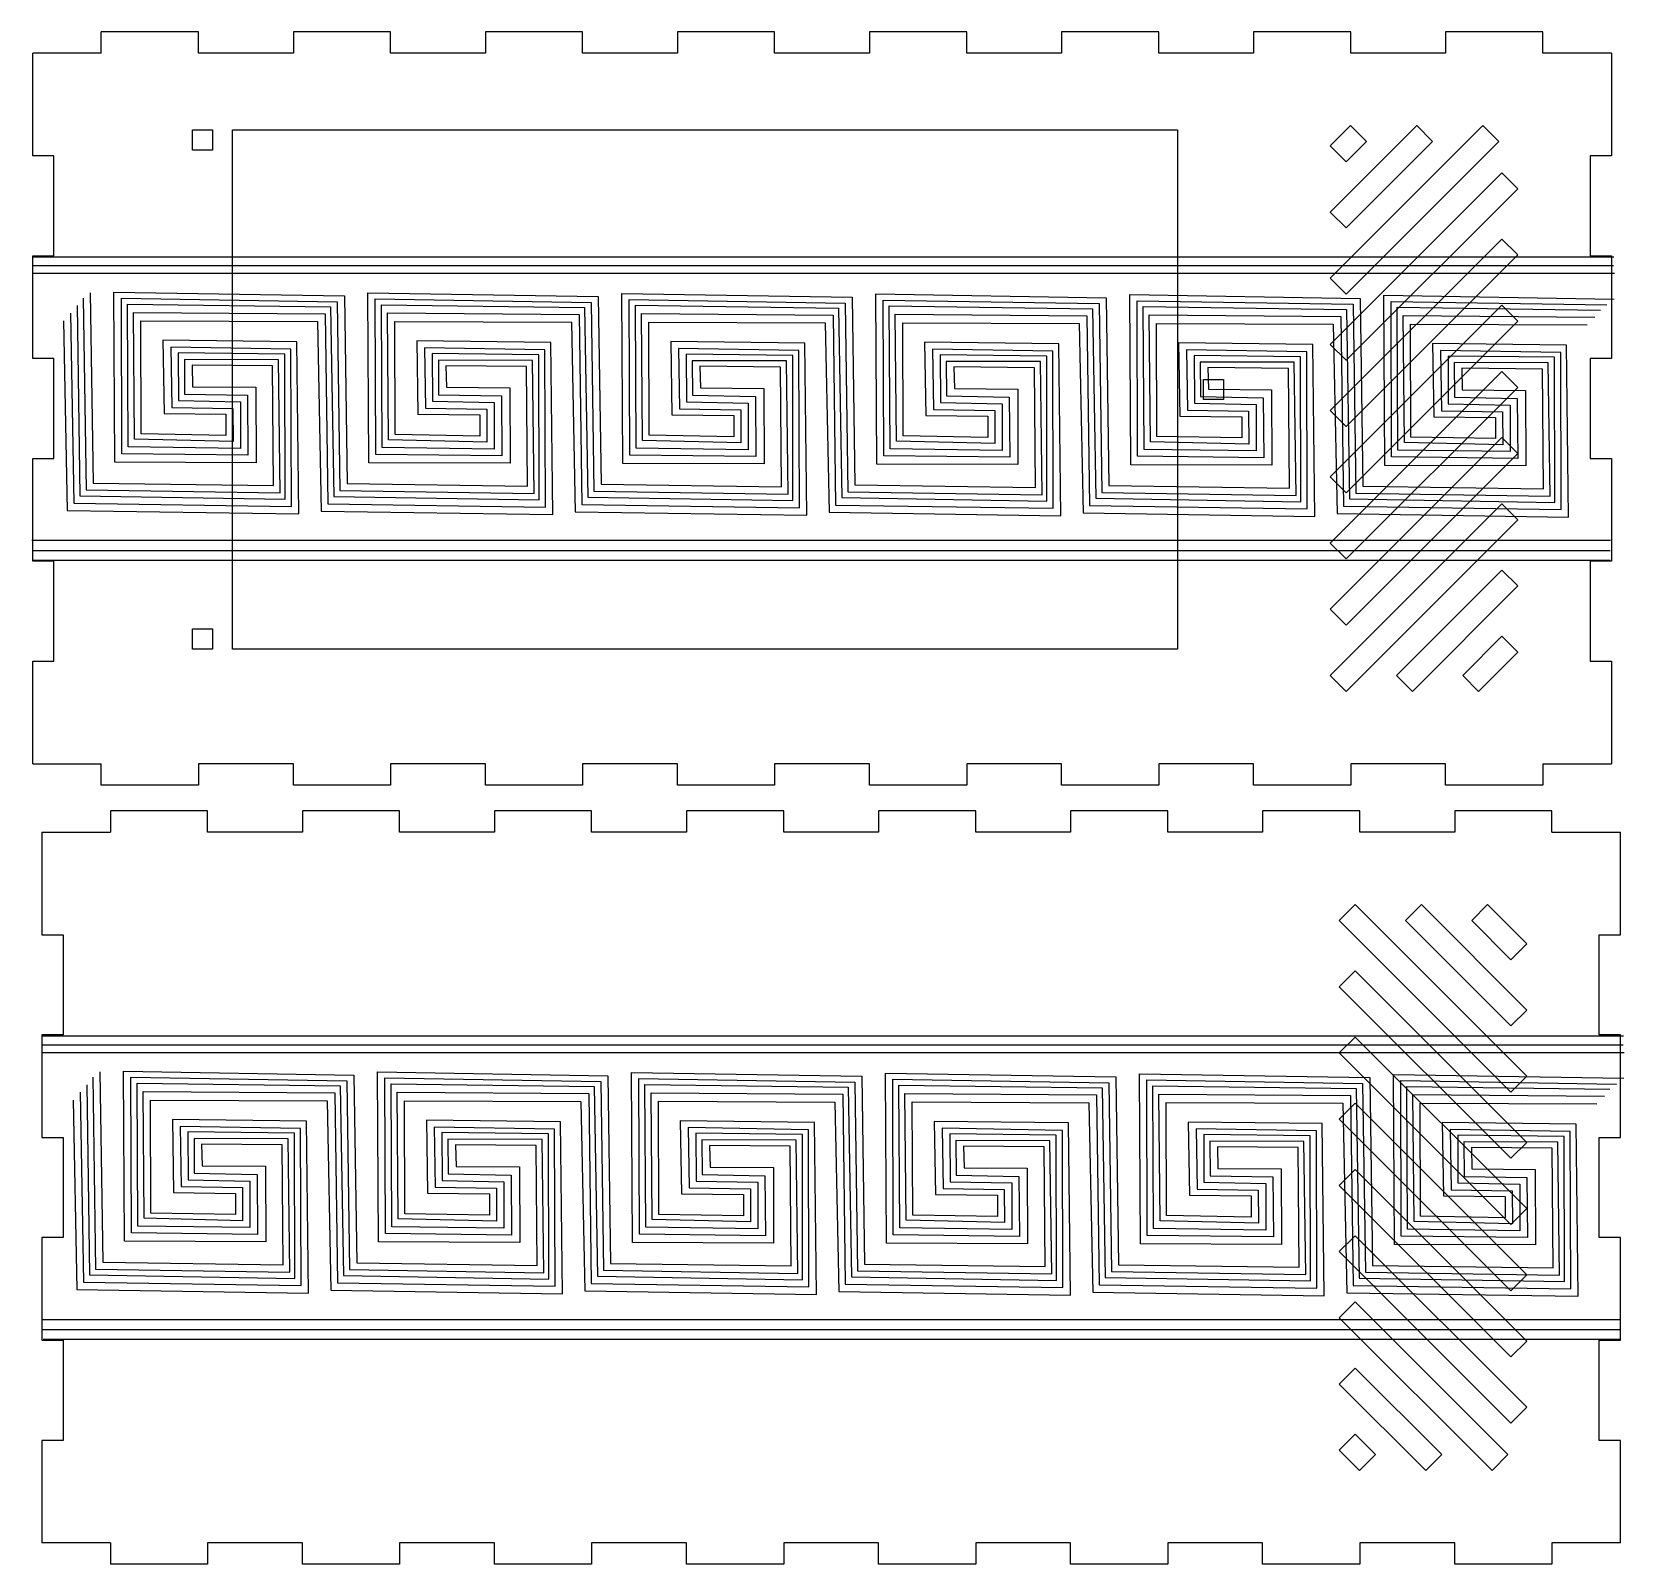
# Model space of a CAD drawing. Extents: x 5 to 589, y 6 to 836.
# Drawn here: x 252.8 to 589.4, y 511.8 to 835.7 of the extents above; entities that cross this region are included whole.
import ezdxf

# ---------------------------------------------------------------- set-up
doc = ezdxf.new("R2010")
doc.units = 0
for name, color, linetype in [('Enclosure_4mm___Left001_contour', 7, 'CONTINUOUS'), ('Enclosure_4mm___Right001_contour', 7, 'CONTINUOUS'), ('Stand___Spine_003_contour', 7, 'CONTINUOUS')]:
    doc.layers.add(name, color=color, linetype=linetype)

msp = doc.modelspace()

# ---------------------------------------------------------------- linework, layer by layer
at = {"layer": 'Enclosure_4mm___Left001_contour', "color": 7}
for points in [[(288.035947, 835.735215), (267.485945, 835.735215)], [(267.485945, 831.235208), (267.485945, 835.735215)], [(288.035947, 831.235208), (288.035947, 835.735215)], [(308.085966, 835.735215), (308.085966, 831.235208)], [(328.635969, 835.735215), (308.085966, 835.735215)], [(328.635969, 831.235208), (328.635969, 835.735215)], [(348.685961, 835.735215), (348.685961, 831.235208)], [(369.235964, 835.735215), (348.685961, 835.735215)], [(369.235964, 831.235208), (369.235964, 835.735215)], [(389.285956, 835.735215), (389.285956, 831.235208)], [(409.835959, 835.735215), (389.285956, 835.735215)], [(409.835959, 831.235208), (409.835959, 835.735215)], [(429.885951, 835.735215), (429.885951, 831.235208)], [(450.435954, 835.735215), (429.885951, 835.735215)], [(450.435954, 831.235208), (450.435954, 835.735215)], [(470.485946, 835.735215), (470.485946, 831.235208)], [(491.035949, 835.735215), (470.485946, 835.735215)], [(491.035949, 831.235208), (491.035949, 835.735215)], [(511.085968, 835.735215), (511.085968, 831.235208)], [(531.63597, 835.735215), (511.085968, 835.735215)], [(531.63597, 831.235208), (531.63597, 835.735215)], [(551.685963, 835.735215), (551.685963, 831.235208)], [(572.235965, 835.735215), (551.685963, 835.735215)], [(572.235965, 831.235208), (572.235965, 835.735215)], [(252.985955, 680.985212), (252.985955, 702.665197), (257.485962, 702.665197), (257.485962, 723.835198), (252.985955, 723.835198), (252.985955, 745.515209), (257.485962, 745.515209), (257.485962, 766.69521), (252.985955, 766.69521), (252.985955, 788.375195), (257.485962, 788.375195), (257.485962, 809.555197), (252.985955, 809.555197), (252.985955, 831.235208)], [(267.485945, 831.235208), (252.985955, 831.235208)], [(308.085966, 831.235208), (288.035947, 831.235208)], [(348.685961, 831.235208), (328.635969, 831.235208)], [(389.285956, 831.235208), (369.235964, 831.235208)], [(429.885951, 831.235208), (409.835959, 831.235208)], [(470.485946, 831.235208), (450.435954, 831.235208)], [(511.085968, 831.235208), (491.035949, 831.235208)], [(551.685963, 831.235208), (531.63597, 831.235208)], [(586.735555, 831.235208), (572.235965, 831.235208)], [(586.735555, 831.235208), (586.735555, 809.555197), (582.235548, 809.555197), (582.235548, 788.375195), (586.735555, 788.375195), (586.735555, 766.69521), (582.235548, 766.69521), (582.235548, 745.515209), (586.735555, 745.515209), (586.735555, 723.835198), (582.235548, 723.835198), (582.235548, 702.665197), (586.735555, 702.665197), (586.735555, 680.985212)], [(286.73597, 814.985214), (290.985945, 814.985214)], [(286.73597, 810.735212), (286.73597, 814.985214)], [(290.985945, 814.985214), (290.985945, 810.735212)], [(295.235948, 814.985214), (494.985966, 814.985214)], [(295.235948, 705.235201), (295.235948, 814.985214)], [(494.985966, 814.985214), (494.985966, 705.235201)], [(527.286961, 783.645213), (559.574965, 815.935201)], [(527.286961, 797.645216), (545.574961, 815.935201)], [(527.286961, 811.64522), (531.574957, 815.935201)], [(531.574957, 815.935201), (534.933948, 812.575204)], [(545.574961, 815.935201), (548.933952, 812.575204)], [(559.574965, 815.935201), (562.933956, 812.575204)], [(530.645952, 808.285197), (527.286961, 811.64522)], [(562.933956, 812.575204), (530.645952, 780.285216)], [(548.933952, 812.575204), (530.645952, 794.28522)], [(534.933948, 812.575204), (530.645952, 808.285197)], [(290.985945, 810.735212), (286.73597, 810.735212)], [(527.286961, 769.645209), (563.574962, 805.935194)], [(563.574962, 805.935194), (566.933953, 802.575198)], [(566.933953, 802.575198), (530.645952, 766.285212)], [(530.645952, 794.28522), (527.286961, 797.645216)], [(527.286961, 755.645205), (563.574962, 791.935217)], [(563.574962, 791.935217), (566.933953, 788.575194)], [(566.933953, 788.575194), (530.645952, 752.285208)], [(530.645952, 780.285216), (527.286961, 783.645213)], [(527.286961, 741.645201), (563.574962, 777.935213)], [(563.574962, 777.935213), (566.933953, 774.575216)], [(566.933953, 774.575216), (530.645952, 738.285205)], [(530.645952, 766.285212), (527.286961, 769.645209)], [(500.485966, 757.985206), (500.485966, 762.235209)], [(500.485966, 762.235209), (504.735968, 762.235209)], [(504.735968, 762.235209), (504.735968, 757.985206)], [(527.286961, 727.645198), (563.574962, 763.935209)], [(563.574962, 763.935209), (566.933953, 760.575213)], [(504.735968, 757.985206), (500.485966, 757.985206)], [(566.933953, 760.575213), (530.645952, 724.285201)], [(530.645952, 752.285208), (527.286961, 755.645205)], [(527.286961, 713.645194), (563.574962, 749.935206)], [(563.574962, 749.935206), (566.933953, 746.575209)], [(566.933953, 746.575209), (530.645952, 710.285197)], [(530.645952, 738.285205), (527.286961, 741.645201)], [(527.286961, 699.645216), (563.574962, 735.935202)], [(563.574962, 735.935202), (566.933953, 732.575205)], [(566.933953, 732.575205), (530.645952, 696.28522)], [(530.645952, 724.285201), (527.286961, 727.645198)], [(541.286965, 699.645216), (563.574962, 721.935198)], [(563.574962, 721.935198), (566.933953, 718.575201)], [(566.933953, 718.575201), (544.645956, 696.28522)], [(530.645952, 710.285197), (527.286961, 713.645194)], [(286.73597, 709.485203), (290.985945, 709.485203)], [(286.73597, 705.235201), (286.73597, 709.485203)], [(290.985945, 709.485203), (290.985945, 705.235201)], [(555.286968, 699.645216), (563.574962, 707.935194)], [(563.574962, 707.935194), (566.933953, 704.575198)], [(290.985945, 705.235201), (286.73597, 705.235201)], [(494.985966, 705.235201), (295.235948, 705.235201)], [(566.933953, 704.575198), (558.64596, 696.28522)], [(530.645952, 696.28522), (527.286961, 699.645216)], [(544.645956, 696.28522), (541.286965, 699.645216)], [(558.64596, 696.28522), (555.286968, 699.645216)], [(252.985955, 680.985212), (267.485945, 680.985212)], [(572.235965, 680.985212), (572.235965, 676.485205), (551.685963, 676.485205), (551.685963, 680.985212), (531.63597, 680.985212), (531.63597, 676.485205), (511.085968, 676.485205), (511.085968, 680.985212), (491.035949, 680.985212), (491.035949, 676.485205), (470.485946, 676.485205), (470.485946, 680.985212), (450.435954, 680.985212), (450.435954, 676.485205), (429.885951, 676.485205), (429.885951, 680.985212), (409.835959, 680.985212), (409.835959, 676.485205), (389.285956, 676.485205), (389.285956, 680.985212), (369.235964, 680.985212), (369.235964, 676.485205), (348.685961, 676.485205), (348.685961, 680.985212), (328.635969, 680.985212), (328.635969, 676.485205), (308.085966, 676.485205), (308.085966, 680.985212), (288.035947, 680.985212), (288.035947, 676.485205), (267.485945, 676.485205), (267.485945, 680.985212)], [(572.235965, 680.985212), (586.735555, 680.985212)]]:
    msp.add_lwpolyline(points, dxfattribs=at)
at = {"layer": 'Enclosure_4mm___Right001_contour', "color": 7}
for points in [[(574.151469, 666.51724), (574.151469, 671.01722), (553.601467, 671.01722), (553.601467, 666.51724), (533.551447, 666.51724), (533.551447, 671.01722), (513.001472, 671.01722), (513.001472, 666.51724), (492.951452, 666.51724), (492.951452, 671.01722), (472.40145, 671.01722), (472.40145, 666.51724), (452.351457, 666.51724), (452.351457, 671.01722), (431.801455, 671.01722), (431.801455, 666.51724), (411.751463, 666.51724), (411.751463, 671.01722), (391.20146, 671.01722), (391.20146, 666.51724), (371.151468, 666.51724), (371.151468, 671.01722), (350.601465, 671.01722), (350.601465, 666.51724), (330.551472, 666.51724), (330.551473, 671.01722), (310.00147, 671.01722), (310.00147, 666.51724), (289.951478, 666.51724), (289.951478, 671.01722), (269.401475, 671.01722), (269.401475, 666.51724)], [(254.901462, 666.51724), (269.401475, 666.51724)], [(254.901462, 666.51724), (254.901462, 644.838234), (259.401469, 644.838234), (259.401469, 623.660243), (254.901462, 623.660243), (254.901462, 601.981238), (259.401469, 601.981238), (259.401469, 580.802241), (254.901462, 580.802241), (254.901462, 559.124236), (259.401469, 559.124236), (259.401469, 537.945239), (254.901462, 537.945239), (254.901462, 516.267239)], [(574.151469, 666.51724), (588.651456, 666.51724)], [(588.651456, 516.267239), (588.651456, 537.945239), (584.151449, 537.945239), (584.151449, 559.124236), (588.651456, 559.124236), (588.651456, 580.802241), (584.151449, 580.802241), (584.151449, 601.981238), (588.651456, 601.981238), (588.651456, 623.660243), (584.151449, 623.660243), (584.151449, 644.838234), (588.651456, 644.838234), (588.651456, 666.51724)], [(532.562461, 651.215222), (529.20347, 647.85623)], [(568.849457, 614.927221), (532.562461, 651.215222)], [(546.562465, 651.215222), (543.203448, 647.85623)], [(568.849457, 628.927224), (546.562465, 651.215222)], [(560.562469, 651.215222), (557.203451, 647.85623)], [(568.849457, 642.927228), (560.562469, 651.215222)], [(529.20347, 647.85623), (565.490466, 611.568229)], [(543.203448, 647.85623), (565.490466, 625.568233)], [(557.203451, 647.85623), (565.490466, 639.568237)], [(565.490466, 639.568237), (568.849457, 642.927228)], [(532.562461, 637.215244), (529.20347, 633.856227)], [(568.849457, 600.927243), (532.562461, 637.215244)], [(529.20347, 633.856227), (565.490466, 597.568226)], [(565.490466, 625.568233), (568.849457, 628.927224)], [(532.562461, 623.215241), (529.20347, 619.856223)], [(568.849457, 586.92724), (532.562461, 623.215241)], [(529.20347, 619.856223), (565.490466, 583.568222)], [(565.490466, 611.568229), (568.849457, 614.927221)], [(532.562461, 609.215237), (529.20347, 605.856246)], [(568.849457, 572.927236), (532.562461, 609.215237)], [(529.20347, 605.856246), (565.490466, 569.568245)], [(565.490466, 597.568226), (568.849457, 600.927243)], [(532.562461, 595.215233), (529.20347, 591.856242)], [(568.849457, 558.927227), (532.562461, 595.215233)], [(529.20347, 591.856242), (565.490466, 555.568236)], [(565.490466, 583.568222), (568.849457, 586.92724)], [(532.562461, 581.215229), (529.20347, 577.856238)], [(568.849457, 544.927223), (532.562461, 581.215229)], [(529.20347, 577.856238), (565.490466, 541.568232)], [(565.490466, 569.568245), (568.849457, 572.927236)], [(532.562461, 567.215226), (529.20347, 563.856234)], [(564.84946, 534.927217), (532.562461, 567.215226)], [(529.20347, 563.856234), (561.490469, 531.568225)], [(565.490466, 555.568236), (568.849457, 558.927227)], [(532.562461, 553.215217), (529.20347, 549.856225)], [(550.849456, 534.927217), (532.562461, 553.215217)], [(529.20347, 549.856225), (547.490465, 531.568225)], [(565.490466, 541.568232), (568.849457, 544.927223)], [(532.562461, 539.215239), (529.20347, 535.856222)], [(536.849452, 534.927217), (532.562461, 539.215239)], [(529.20347, 535.856222), (533.490461, 531.568225)], [(533.490461, 531.568225), (536.849452, 534.927217)], [(547.490465, 531.568225), (550.849456, 534.927217)], [(561.490469, 531.568225), (564.84946, 534.927217)], [(269.401475, 516.267239), (254.901462, 516.267239)], [(269.401475, 516.267239), (269.401475, 511.767232)], [(289.951478, 516.267239), (289.951478, 511.767232)], [(310.00147, 516.267239), (289.951478, 516.267239)], [(310.00147, 511.767232), (310.00147, 516.267239)], [(350.601465, 516.267239), (330.551472, 516.267239)], [(330.551473, 516.267239), (330.551473, 511.767232)], [(350.601465, 511.767232), (350.601465, 516.267239)], [(371.151468, 516.267239), (371.151468, 511.767232)], [(391.20146, 516.267239), (371.151468, 516.267239)], [(391.20146, 511.767232), (391.20146, 516.267239)], [(411.751463, 516.267239), (411.751463, 511.767232)], [(431.801455, 516.267239), (411.751463, 516.267239)], [(431.801455, 511.767232), (431.801455, 516.267239)], [(452.351457, 516.267239), (452.351457, 511.767232)], [(472.40145, 516.267239), (452.351457, 516.267239)], [(472.40145, 511.767232), (472.40145, 516.267239)], [(492.951452, 516.267239), (492.951452, 511.767232)], [(513.001472, 516.267239), (492.951452, 516.267239)], [(513.001472, 511.767232), (513.001472, 516.267239)], [(533.551447, 516.267239), (533.551447, 511.767232)], [(553.601467, 516.267239), (533.551447, 516.267239)], [(553.601467, 511.767232), (553.601467, 516.267239)], [(574.151469, 516.267239), (574.151469, 511.767232)], [(588.651456, 516.267239), (574.151469, 516.267239)], [(289.951478, 511.767232), (269.401475, 511.767232)], [(330.551473, 511.767232), (310.00147, 511.767232)], [(371.151468, 511.767232), (350.601465, 511.767232)], [(411.751463, 511.767232), (391.20146, 511.767232)], [(452.351457, 511.767232), (431.801455, 511.767232)], [(492.951452, 511.767232), (472.40145, 511.767232)], [(533.551447, 511.767232), (513.001472, 511.767232)], [(574.151469, 511.767232), (553.601467, 511.767232)]]:
    msp.add_lwpolyline(points, dxfattribs=at)
at = {"layer": 'Stand___Spine_003_contour', "color": 1}
for points in [[(252.85428, 788.169386), (587.244434, 788.169386)], [(252.887753, 784.690178), (587.385912, 784.690178)], [(252.901179, 786.316209), (587.202412, 786.316209)], [(262.375129, 777.863547), (262.966416, 737.65633), (306.345051, 736.903789), (306.291289, 767.596719), (283.768788, 767.865467), (283.82255, 757.759924), (296.884526, 757.491176), (296.884526, 747.654381), (273.179482, 747.97689), (273.018227, 778.186056), (315.9668, 777.594799)], [(263.665195, 779.422391), (264.256482, 738.892665), (305.323732, 738.247617), (304.947462, 766.414146), (285.058884, 766.467847), (285.112646, 759.157453), (298.389608, 758.888675), (298.497101, 746.203), (271.835654, 746.525509), (271.728161, 779.42233), (317.364389, 778.669789)], [(265.170277, 780.551202), (265.761564, 740.343986), (303.926143, 739.806461), (303.711157, 765.12408), (286.67146, 765.285334), (286.778953, 760.716326), (300.163437, 760.608833), (300.217199, 744.644216), (270.384333, 744.751709), (270.169317, 780.712457), (318.869472, 779.906184)], [(315.9668, 777.594799), (316.65098, 737.521897), (360.029585, 736.769355), (359.975764, 767.462285), (337.453293, 767.731033), (337.506994, 757.62549), (350.56897, 757.356712), (350.56897, 747.519917), (326.863896, 747.842456), (326.702642, 778.051622), (369.651245, 777.460365)], [(317.364389, 778.669789), (317.941047, 738.758201), (359.008297, 738.113153), (358.632026, 766.279712), (338.743419, 766.333413), (338.797241, 759.023019), (352.074203, 758.754241), (352.181726, 746.068536), (325.520279, 746.391075), (325.412756, 779.287896), (371.049014, 778.535355)], [(318.869472, 779.906184), (319.446129, 740.209552), (357.610708, 739.671997), (357.395692, 764.989646), (340.356024, 765.1509), (340.463517, 760.581892), (353.848002, 760.474369), (353.901704, 744.509752), (324.068838, 744.617275), (323.853822, 780.578023), (372.553976, 779.77172)], [(369.651335, 777.460365), (370.335485, 737.387463), (413.71409, 736.634922), (413.660298, 767.327821), (391.137797, 767.596599), (391.191499, 757.491026), (404.253475, 757.222278), (404.253475, 747.385483), (380.548431, 747.708022), (380.387176, 777.917188), (423.335779, 777.325901)], [(371.048924, 778.535355), (371.625551, 738.623767), (412.692802, 737.978719), (412.316531, 766.145248), (392.427924, 766.198949), (392.481746, 758.888555), (405.758738, 758.619807), (405.866261, 745.934102), (379.204784, 746.256641), (379.097261, 779.153432), (424.733519, 778.400921)], [(372.553976, 779.77172), (373.130633, 740.075088), (411.295212, 739.537563), (411.080226, 764.855212), (394.040529, 765.016467), (394.148052, 760.447459), (407.532537, 760.339935), (407.586208, 744.375318), (377.753343, 744.482841), (377.538327, 780.443559), (426.238481, 779.637286)], [(423.33587, 777.325901), (424.02005, 737.252999), (467.398655, 736.500458), (467.344863, 767.193387), (444.822362, 767.462135), (444.876064, 757.356592), (457.93804, 757.087814), (457.93804, 747.251049), (434.232965, 747.573558), (434.071711, 777.782754), (477.020344, 777.191467)], [(424.733459, 778.400921), (425.310116, 738.489333), (466.377366, 737.844285), (466.001096, 766.010814), (446.112489, 766.064515), (446.16631, 758.754121), (459.443302, 758.485343), (459.550795, 745.799638), (432.889349, 746.122177), (432.781825, 779.018998), (478.418084, 778.266457)], [(426.238541, 779.637286), (426.815198, 739.940654), (464.979777, 739.403099), (464.764791, 764.720748), (447.725094, 764.882002), (447.832617, 760.313025), (461.217102, 760.205502), (461.270773, 744.240884), (431.437907, 744.348377), (431.222891, 780.309155), (479.923046, 779.502852)], [(477.020495, 777.191467), (477.704645, 737.118565), (521.08328, 736.366024), (521.029458, 767.058923), (498.506957, 767.327701), (498.560659, 757.222158), (511.622635, 756.95338), (511.622635, 747.116585), (487.917591, 747.439124), (487.756336, 777.64829), (530.704939, 777.057003)], [(478.418084, 778.266457), (478.994711, 738.354869), (520.061961, 737.709821), (519.685691, 765.87638), (499.797114, 765.930051), (499.850905, 758.619657), (513.127897, 758.350909), (513.23542, 745.665204), (486.573943, 745.987743), (486.46645, 778.884534), (532.102679, 778.132023)], [(479.923136, 779.502822), (480.499793, 739.80619), (518.664372, 739.268665), (518.449386, 764.586314), (501.409719, 764.747569), (501.517212, 760.178561), (514.901697, 760.071037), (514.955398, 744.10642), (485.122533, 744.213943), (484.907486, 780.174691), (533.607671, 779.368388)], [(532.102588, 778.132023), (532.679246, 738.220435), (573.746496, 737.575387), (573.370195, 765.741916), (553.481618, 765.795617), (553.53544, 758.485223), (566.812402, 758.216475), (566.919925, 745.53077), (540.258448, 745.853279), (540.150955, 778.7501), (585.787183, 777.997589)], [(533.607671, 779.368388), (534.184328, 739.671756), (572.348907, 739.134231), (572.133891, 764.45185), (555.094224, 764.613135), (555.201717, 760.044127), (568.586201, 759.936604), (568.639903, 743.971986), (538.807037, 744.079479), (538.592021, 780.040227), (587.292175, 779.233954)], [(259.490097, 774.601522), (260.304046, 734.557577), (309.259733, 733.79739), (308.841621, 770.172065), (280.486866, 770.51414), (280.752935, 755.044454), (293.828035, 754.892411), (293.828035, 750.407356), (275.925775, 750.711443), (275.849768, 774.619132), (313.174662, 774.467088)], [(260.97757, 776.250942), (261.676349, 736.097487), (307.688848, 735.398707), (307.581355, 768.618008), (282.156213, 769.04804), (282.371229, 756.308603), (295.298801, 756.093647), (295.335676, 749.113498), (274.542695, 749.617489), (274.293092, 776.432575), (314.811589, 776.116839)], [(313.174662, 774.467088), (313.98858, 734.423143), (362.944267, 733.662956), (362.526186, 770.037631), (334.171401, 770.379706), (334.437469, 754.91002), (347.5126, 754.757977), (347.5126, 750.272923), (329.61031, 750.576979), (329.534333, 774.484698), (366.859227, 774.332654)], [(314.811589, 776.116839), (315.360884, 735.963053), (361.373413, 735.264273), (361.26592, 768.483574), (335.840748, 768.913606), (336.055764, 756.174139), (348.983366, 755.959183), (349.02021, 748.979064), (328.22723, 749.483025), (327.977627, 776.298111), (368.496124, 775.982375)], [(366.859167, 774.332654), (367.673115, 734.288679), (416.628772, 733.528522), (416.21069, 769.903197), (387.855906, 770.245272), (388.121974, 754.775587), (401.197104, 754.623543), (401.197104, 750.138458), (383.294814, 750.442545), (383.218838, 774.350264), (420.543731, 774.19822)], [(368.496094, 775.982375), (369.045419, 735.828619), (415.057918, 735.129809), (414.950425, 768.34914), (389.525283, 768.779172), (389.740269, 756.039705), (402.667871, 755.824749), (402.704715, 748.8446), (381.911734, 749.348591), (381.662131, 776.163677), (422.180629, 775.847941)], [(420.543731, 774.19822), (421.35765, 734.154245), (470.313337, 733.394058), (469.895225, 769.768733), (441.54047, 770.110839), (441.806539, 754.641122), (454.881669, 754.489079), (454.881669, 750.004025), (436.979379, 750.308081), (436.903403, 774.2158), (474.228296, 774.063756)], [(422.180659, 775.847941), (422.729984, 735.694155), (468.742483, 734.995375), (468.63496, 768.214676), (443.209817, 768.644708), (443.424833, 755.905271), (456.352405, 755.690315), (456.38928, 748.710166), (435.596299, 749.214157), (435.346696, 776.029213), (475.865194, 775.713507)], [(475.865284, 775.713477), (476.414579, 735.559721), (522.427108, 734.860941), (522.319585, 768.080242), (496.894442, 768.510274), (497.109458, 755.770807), (510.03703, 755.555851), (510.073905, 748.575732), (489.280924, 749.079693), (489.031291, 775.894779), (529.549819, 775.579043)], [(529.549789, 775.579043), (530.099083, 735.425257), (576.111612, 734.726477), (576.004089, 767.945808), (550.578947, 768.37581), (550.793963, 755.636373), (563.721535, 755.421417), (563.75841, 748.441268), (542.965429, 748.945259), (542.715826, 775.760315), (583.234323, 775.444609)], [(530.704999, 777.057003), (531.38918, 736.984101), (574.767785, 736.23156), (574.713963, 766.924489), (552.191492, 767.193267), (552.245193, 757.087694), (565.307139, 756.818946), (565.307139, 746.982151), (541.602095, 747.30469), (541.440841, 777.513856), (584.389444, 776.922569)], [(474.228326, 774.063756), (475.042275, 734.019781), (523.997962, 733.259624), (523.57985, 769.634299), (495.225096, 769.976374), (495.491134, 754.506689), (508.566264, 754.354645), (508.566264, 749.869591), (490.664004, 750.173647), (490.587998, 774.081366), (527.912891, 773.929322)], [(527.912831, 773.929322), (528.726779, 733.885347), (577.682466, 733.12516), (577.264355, 769.499835), (548.9096, 769.841941), (549.175669, 754.372255), (562.250799, 754.220211), (562.250799, 749.735127), (544.348509, 750.039213), (544.272502, 773.946902), (581.597396, 773.794858)], [(252.807111, 728.235871), (586.505318, 728.235871)], [(253.075889, 726.08574), (586.497823, 726.08574)], [(253.156501, 724.029708), (586.459805, 724.029708)], [(254.888544, 623.442347), (589.278698, 623.442347)], [(254.922017, 619.963138), (589.420175, 619.963138)], [(254.935442, 621.589169), (589.236676, 621.589169)], [(264.409393, 613.136507), (265.000679, 572.929309), (308.379314, 572.176768), (308.325553, 602.869698), (285.803052, 603.138445), (285.856813, 593.032902), (298.918789, 592.764155), (298.918789, 582.927359), (275.213745, 583.249868), (275.052491, 613.459016), (318.001064, 612.86776)], [(265.699459, 614.695351), (266.290745, 574.165644), (307.357996, 573.520595), (306.981725, 601.687124), (287.093148, 601.740826), (287.14691, 594.430431), (300.423871, 594.161653), (300.531364, 581.475978), (273.869918, 581.798487), (273.762425, 614.695291), (319.398653, 613.94275)], [(267.204541, 615.824162), (267.795827, 575.616964), (305.960407, 575.079439), (305.745421, 600.397058), (288.705723, 600.558313), (288.813216, 595.989305), (302.197701, 595.881812), (302.251463, 579.917195), (272.418597, 580.024688), (272.203581, 615.985417), (320.903735, 615.179144)], [(318.001064, 612.86776), (318.685244, 572.794875), (362.063849, 572.042334), (362.010027, 602.735264), (339.487556, 603.004011), (339.541258, 592.898468), (352.603234, 592.62969), (352.603234, 582.792895), (328.89816, 583.115434), (328.736905, 613.324582), (371.685508, 612.733326)], [(319.398653, 613.94275), (319.97531, 574.03118), (361.042561, 573.386131), (360.66629, 601.55269), (340.777683, 601.606392), (340.831505, 594.295997), (354.108466, 594.027219), (354.215989, 581.341514), (327.554543, 581.664053), (327.44702, 614.560857), (373.083278, 613.808316)], [(320.903735, 615.179144), (321.480392, 575.48253), (359.644971, 574.944975), (359.429955, 600.262624), (342.390288, 600.423879), (342.497781, 595.854871), (355.882266, 595.747348), (355.935967, 579.782731), (326.103102, 579.890254), (325.888086, 615.850983), (374.58824, 615.04468)], [(371.685599, 612.733326), (372.369749, 572.660441), (415.748354, 571.9079), (415.694562, 602.6008), (393.172061, 602.869577), (393.225762, 592.764004), (406.287738, 592.495257), (406.287738, 582.658461), (382.582694, 582.981), (382.42144, 613.190148), (425.370043, 612.598862)], [(373.083188, 613.808316), (373.659815, 573.896746), (414.727065, 573.251697), (414.350795, 601.418226), (394.462187, 601.471928), (394.516009, 594.161533), (407.793001, 593.892786), (407.900524, 581.20708), (381.239047, 581.529619), (381.131524, 614.426393), (426.767783, 613.673882)], [(374.58824, 615.04468), (375.164897, 575.348066), (413.329476, 574.810541), (413.11449, 600.12819), (396.074793, 600.289445), (396.182316, 595.720437), (409.566801, 595.612914), (409.620472, 579.648297), (379.787606, 579.75582), (379.57259, 615.716519), (428.272744, 614.910246)], [(425.370133, 612.598862), (426.054313, 572.525977), (469.432919, 571.773436), (469.379127, 602.466366), (446.856626, 602.735113), (446.910327, 592.62957), (459.972303, 592.360792), (459.972303, 582.524027), (436.267229, 582.846536), (436.105975, 613.055714), (479.054608, 612.464428)], [(426.767722, 613.673882), (427.34438, 573.762312), (468.41163, 573.117264), (468.035359, 601.283792), (448.146752, 601.337494), (448.200574, 594.027099), (461.477566, 593.758321), (461.585059, 581.072616), (434.923612, 581.395155), (434.816089, 614.291959), (480.452347, 613.539418)], [(428.272805, 614.910246), (428.849462, 575.213632), (467.014041, 574.676077), (466.799055, 599.993726), (449.759357, 600.154981), (449.866881, 595.586003), (463.251365, 595.47848), (463.305037, 579.513863), (433.472171, 579.621356), (433.257155, 615.582115), (481.957309, 614.775813)], [(479.054758, 612.464428), (479.738908, 572.391543), (523.117544, 571.639002), (523.063722, 602.331902), (500.541221, 602.600679), (500.594922, 592.495136), (513.656898, 592.226359), (513.656898, 582.389563), (489.951854, 582.712102), (489.7906, 612.92125), (532.739203, 612.329964)], [(480.452347, 613.539418), (481.028975, 573.627848), (522.096225, 572.982799), (521.719954, 601.149359), (501.831377, 601.20303), (501.885169, 593.892635), (515.162161, 593.623888), (515.269684, 580.938182), (488.608207, 581.260721), (488.500714, 614.157495), (534.136942, 613.404984)], [(481.9574, 614.775782), (482.534057, 575.079168), (520.698636, 574.541643), (520.48365, 599.859292), (503.443983, 600.020547), (503.551475, 595.451539), (516.93596, 595.344016), (516.989662, 579.379399), (487.156796, 579.486922), (486.94175, 615.447651), (535.641934, 614.641348)], [(532.739263, 612.329964), (533.423443, 572.257079), (576.802048, 571.504538), (576.748226, 602.197468), (554.225756, 602.466245), (554.279457, 592.360672), (567.341403, 592.091925), (567.341403, 582.255129), (543.636359, 582.577668), (543.475104, 612.786816), (586.423707, 612.19553)], [(534.136852, 613.404984), (534.713509, 573.493414), (575.78076, 572.848366), (575.404459, 601.014894), (555.515882, 601.068596), (555.569704, 593.758201), (568.846666, 593.489454), (568.954189, 580.803748), (542.292712, 581.126257), (542.185219, 614.023061), (587.821447, 613.27055)], [(535.641934, 614.641348), (536.218591, 574.944734), (574.38317, 574.407209), (574.168154, 599.724828), (557.128487, 599.886113), (557.23598, 595.317105), (570.620465, 595.209582), (570.674166, 579.244965), (540.841301, 579.352458), (540.626285, 615.313187), (589.326439, 614.506915)], [(261.524361, 609.8745), (262.338309, 569.830555), (311.293996, 569.070369), (310.875884, 605.445044), (282.52113, 605.787119), (282.787198, 590.317433), (295.862299, 590.165389), (295.862299, 585.680335), (277.960039, 585.984422), (277.884032, 609.89211), (315.208926, 609.740066)], [(263.011834, 611.52392), (263.710613, 571.370465), (309.723112, 570.671686), (309.615619, 603.890986), (284.190477, 604.321018), (284.405493, 591.581581), (297.333065, 591.366626), (297.369939, 584.386476), (276.576958, 584.890468), (276.327356, 611.705535), (316.845853, 611.389817)], [(315.208926, 609.740066), (316.022844, 569.696121), (364.978531, 568.935935), (364.560449, 605.31061), (336.205665, 605.652685), (336.471733, 590.182999), (349.546863, 590.030955), (349.546863, 585.545901), (331.644573, 585.849958), (331.568597, 609.757676), (368.89349, 609.605633)], [(316.845853, 611.389817), (317.395148, 571.236031), (363.407677, 570.537252), (363.300184, 603.756552), (337.875011, 604.186584), (338.090027, 591.447117), (351.01763, 591.232161), (351.054474, 584.252042), (330.261493, 584.756004), (330.01189, 611.571089), (370.530388, 611.255353)], [(368.89343, 609.605633), (369.707379, 569.561657), (418.663036, 568.801501), (418.244954, 605.176176), (389.890169, 605.518251), (390.156238, 590.048565), (403.231368, 589.896521), (403.231368, 585.411437), (385.329078, 585.715524), (385.253101, 609.623242), (422.577995, 609.471199)], [(370.530358, 611.255353), (371.079683, 571.101597), (417.092181, 570.402788), (416.984688, 603.622118), (391.559546, 604.05215), (391.774532, 591.312683), (404.702134, 591.097728), (404.738979, 584.117578), (383.945998, 584.62157), (383.696395, 611.436655), (424.214892, 611.120919)], [(422.577995, 609.471199), (423.391913, 569.427223), (472.3476, 568.667037), (471.929489, 605.041712), (443.574734, 605.383817), (443.840803, 589.914101), (456.915933, 589.762057), (456.915933, 585.277003), (439.013643, 585.58106), (438.937666, 609.488778), (476.26256, 609.336735)], [(424.214922, 611.120919), (424.764247, 570.967133), (470.776746, 570.268354), (470.669223, 603.487654), (445.244081, 603.917686), (445.459097, 591.178249), (458.386669, 590.963294), (458.423544, 583.983144), (437.630563, 584.487136), (437.38096, 611.302191), (477.899457, 610.986485)], [(476.26259, 609.336735), (477.076538, 569.292759), (526.032225, 568.532603), (525.614114, 604.907278), (497.259359, 605.249353), (497.525397, 589.779667), (510.600528, 589.627623), (510.600528, 585.142569), (492.698268, 585.446626), (492.622261, 609.354344), (529.947155, 609.202301)], [(477.899548, 610.986455), (478.448842, 570.832699), (524.461371, 570.13392), (524.353848, 603.35322), (498.928706, 603.783252), (499.143722, 591.043785), (512.071294, 590.82883), (512.108169, 583.84871), (491.315188, 584.352672), (491.065555, 611.167757), (531.584082, 610.852021)], [(531.584052, 610.852021), (532.133347, 570.698235), (578.145876, 569.999456), (578.038353, 603.218786), (552.613211, 603.648788), (552.828227, 590.909351), (565.755799, 590.694396), (565.792673, 583.714246), (544.999692, 584.218238), (544.750089, 611.033293), (585.268587, 610.717587)], [(529.947095, 609.202301), (530.761043, 569.158326), (579.71673, 568.398139), (579.298618, 604.772814), (550.943864, 605.114919), (551.209932, 589.645233), (564.285063, 589.49319), (564.285063, 585.008105), (546.382772, 585.312192), (546.306766, 609.21988), (583.63166, 609.067837)], [(254.841375, 563.508849), (588.539582, 563.508849)], [(255.110152, 561.358719), (588.532087, 561.358719)], [(255.190764, 559.302686), (588.494068, 559.302686)]]:
    msp.add_lwpolyline(points, dxfattribs=at)

doc.saveas('drawing.dxf')
